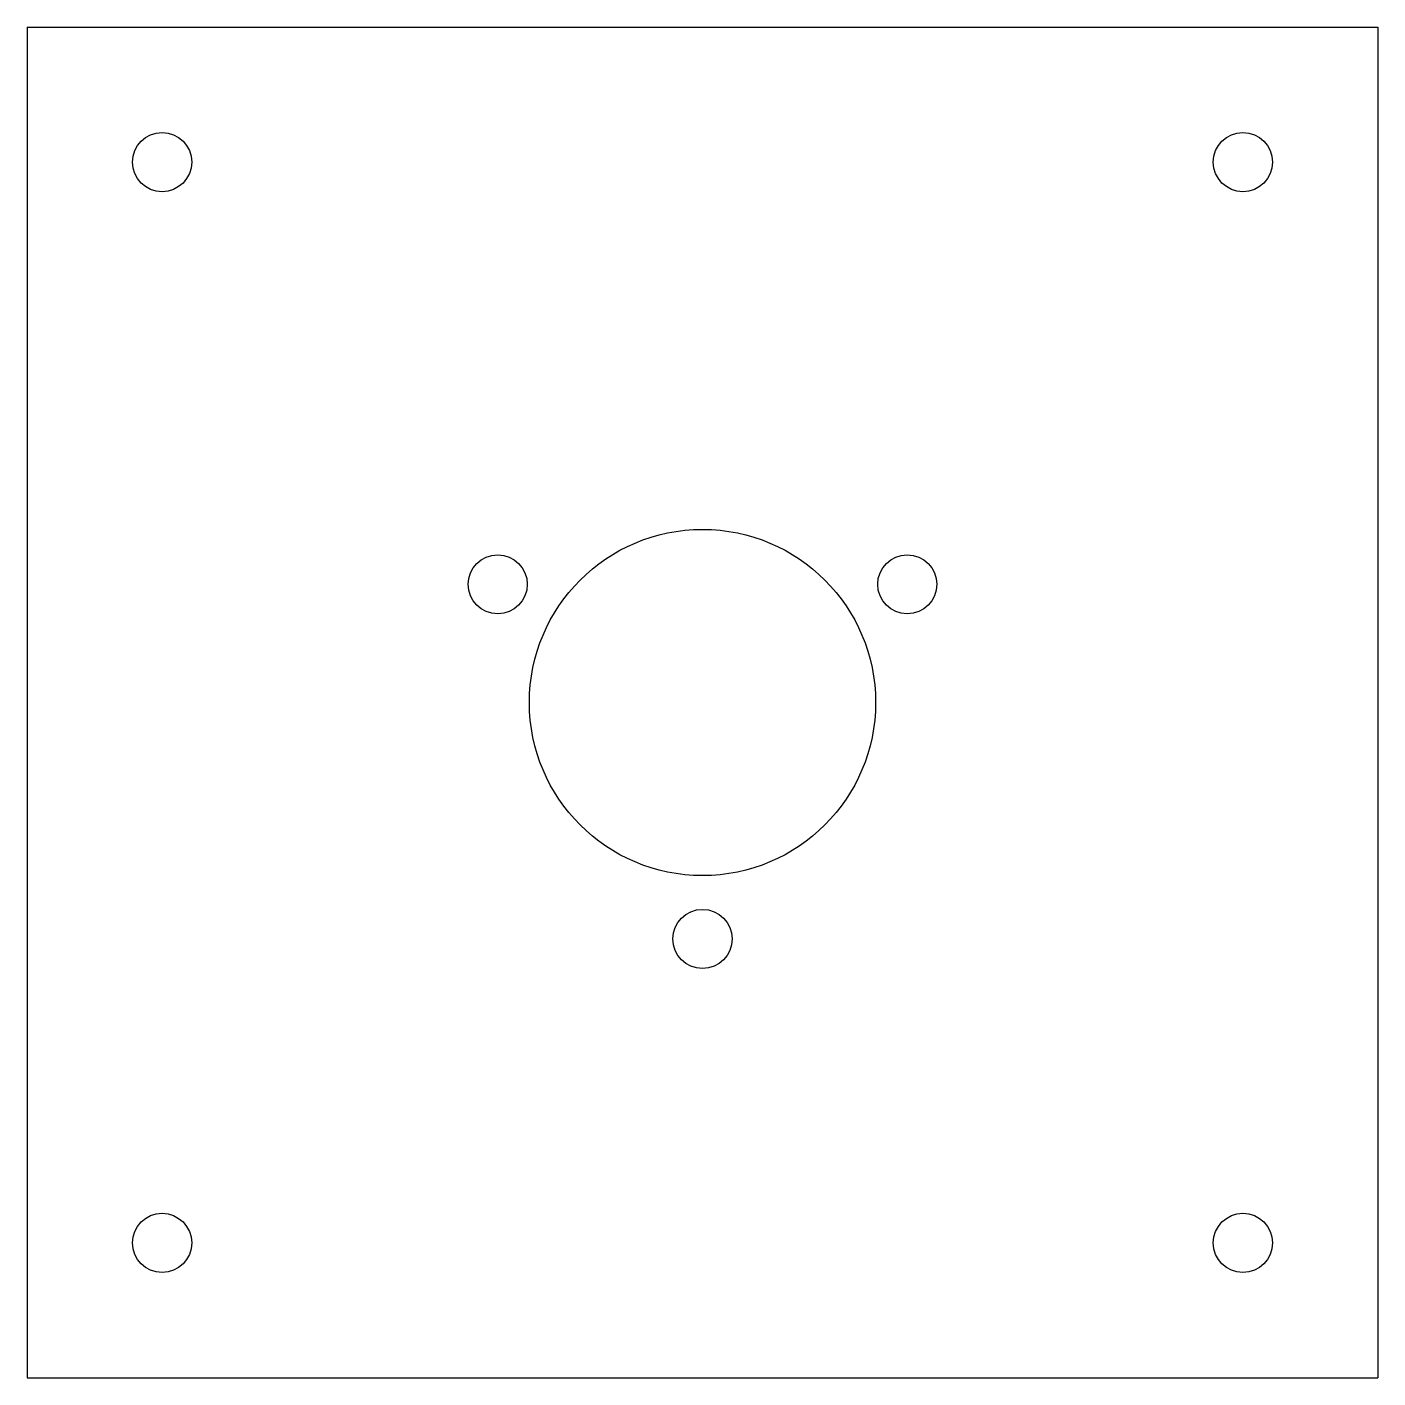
# Model space of a CAD drawing. Extents: x -40 to 40, y -40 to 40.
import ezdxf

# ---------------------------------------------------------------- set-up
doc = ezdxf.new("R2010")
doc.units = 0
doc.header["$MEASUREMENT"] = 0
doc.layers.add('MODELSKETCH_VISIBLE', color=7, linetype='CONTINUOUS')

msp = doc.modelspace()

# ---------------------------------------------------------------- linework, layer by layer
at = {"layer": 'MODELSKETCH_VISIBLE'}
for p, q in [((-40, 40), (-40, -40)), ((-40, 40), (40, 40)), ((40, 40), (40, -40)), ((-40, -40), (40, -40))]:
    msp.add_line(p, q, dxfattribs=at)
for centre, radius in [((-32, 32), 1.75), ((32, 32), 1.75), ((0, 0), 10.25), ((-12.124, 7), 1.75), ((12.124, 7), 1.75), ((0, -14), 1.75), ((-32, -32), 1.75), ((32, -32), 1.75)]:
    msp.add_circle(centre, radius, dxfattribs=at)

doc.saveas('drawing.dxf')
